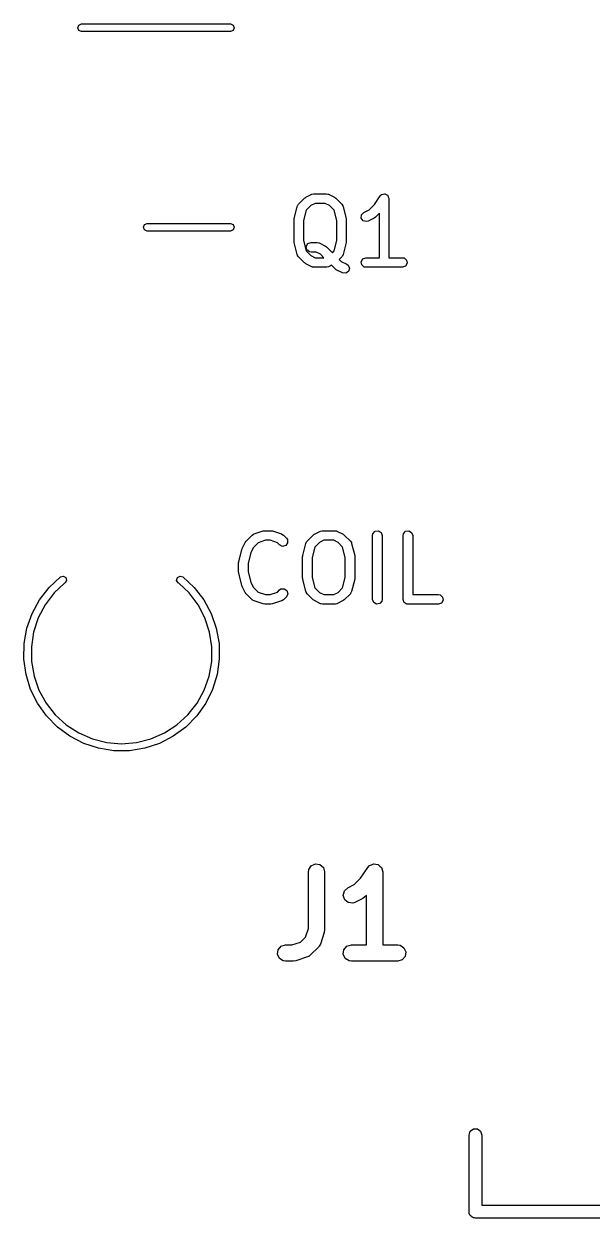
# Model space of a CAD drawing. Extents: x 89.2 to 114.3, y -90.3 to -50.9.
# Drawn here: x 90.07 to 98.95, y -90.28 to -71.6 of the extents above; entities that cross this region are included whole.
import ezdxf

# ---------------------------------------------------------------- set-up
doc = ezdxf.new("R2010")
doc.units = 0
doc.layers.add('BLACK', color=7, linetype='CONTINUOUS')

msp = doc.modelspace()

# ---------------------------------------------------------------- linework, layer by layer
at = {"layer": 'BLACK', "linetype": 'CONTINUOUS'}
for p, q in [((90.915, -71.66), (90.9326, -71.6176)), ((90.9326, -71.7024), (90.915, -71.66)), ((90.9326, -71.6176), (90.975, -71.6)), ((90.975, -71.72), (90.9326, -71.7024)), ((90.975, -71.6), (93.3, -71.6)), ((93.3, -71.72), (90.975, -71.72)), ((93.3, -71.6), (93.3424, -71.6176)), ((93.3424, -71.7024), (93.3, -71.72)), ((93.3424, -71.6176), (93.36, -71.66)), ((93.36, -71.66), (93.3424, -71.7024)), ((94.3651, -74.4222), (94.4603, -74.327)), ((94.4603, -74.327), (94.4787, -74.3141)), ((94.4787, -74.3141), (94.4798, -74.3129)), ((94.4798, -74.3129), (94.575, -74.2653)), ((94.575, -74.2653), (94.6, -74.2579)), ((94.6, -74.2579), (94.6044, -74.2589)), ((94.6044, -74.2589), (94.6086, -74.2574)), ((94.6086, -74.2574), (94.799, -74.2574)), ((94.799, -74.2574), (94.8247, -74.2619)), ((94.8247, -74.2619), (94.8281, -74.2648)), ((94.8281, -74.2648), (94.8326, -74.2653)), ((94.8326, -74.2653), (94.9278, -74.3129)), ((94.9278, -74.3129), (94.9458, -74.3263)), ((94.9458, -74.3263), (94.9473, -74.327)), ((94.9473, -74.327), (95.0426, -74.4222)), ((95.5503, -74.4275), (95.6414, -74.2908)), ((95.6414, -74.2908), (95.6594, -74.2719)), ((95.6594, -74.2719), (95.6635, -74.2707)), ((95.6635, -74.2707), (95.6663, -74.2674)), ((95.6663, -74.2674), (95.6877, -74.2636)), ((95.6877, -74.2636), (95.7086, -74.2575)), ((95.7086, -74.2575), (95.7126, -74.2593)), ((95.7126, -74.2593), (95.7168, -74.2585)), ((95.7168, -74.2585), (95.7357, -74.2694)), ((95.7357, -74.2694), (95.7556, -74.2781)), ((95.7556, -74.2781), (95.7575, -74.282)), ((95.7575, -74.282), (95.7613, -74.2842)), ((95.7613, -74.2842), (95.7687, -74.3046)), ((95.7687, -74.3046), (95.7784, -74.3241)), ((95.7784, -74.3241), (95.7773, -74.3283)), ((95.7773, -74.3283), (95.7788, -74.3324)), ((95.7788, -74.3324), (95.7788, -75.2574)), ((94.2977, -74.6475), (94.3453, -74.457)), ((94.3453, -74.457), (94.3559, -74.4333)), ((94.3559, -74.4333), (94.3619, -74.4289)), ((94.3619, -74.4289), (94.3651, -74.4222)), ((94.4858, -74.5136), (94.4455, -74.6749)), ((94.5578, -74.4416), (94.4858, -74.5136)), ((94.6263, -74.4074), (94.5578, -74.4416)), ((94.7813, -74.4074), (94.6263, -74.4074)), ((94.8499, -74.4416), (94.7813, -74.4074)), ((94.9218, -74.5136), (94.8499, -74.4416)), ((94.9621, -74.6749), (94.9218, -74.5136)), ((95.0426, -74.4222), (95.0575, -74.4435)), ((95.0575, -74.4435), (95.0581, -74.4509)), ((95.0581, -74.4509), (95.0623, -74.457)), ((95.0623, -74.457), (95.1099, -74.6475)), ((95.3846, -74.551), (95.4689, -74.5088)), ((95.4689, -74.5088), (95.5503, -74.4275)), ((91.9576, -74.7376), (92, -74.72)), ((92, -74.72), (93.3, -74.72)), ((93.3, -74.72), (93.3424, -74.7376)), ((94.2955, -74.6657), (94.2981, -74.651)), ((94.2955, -74.999), (94.2955, -74.6657)), ((94.2981, -74.651), (94.2977, -74.6475)), ((94.4455, -74.6749), (94.4455, -74.9898)), ((94.9621, -74.9898), (94.9621, -74.6749)), ((95.1099, -74.6475), (95.111, -74.6625)), ((95.111, -74.6625), (95.1121, -74.6657)), ((95.1121, -74.6657), (95.1121, -74.999)), ((95.3462, -74.6395), (95.3493, -74.5883)), ((95.3768, -74.6807), (95.3462, -74.6395)), ((95.3493, -74.5883), (95.3846, -74.551)), ((95.4267, -74.6926), (95.3768, -74.6807)), ((95.4516, -74.6852), (95.4267, -74.6926)), ((95.5469, -74.6376), (95.4516, -74.6852)), ((95.548, -74.6364), (95.5469, -74.6376)), ((95.5664, -74.6235), (95.548, -74.6364)), ((95.6288, -74.5611), (95.5664, -74.6235)), ((95.6288, -75.2574), (95.6288, -74.5611)), ((91.94, -74.78), (91.9576, -74.7376)), ((91.9576, -74.8224), (91.94, -74.78)), ((92, -74.84), (91.9576, -74.8224)), ((93.3, -74.84), (92, -74.84)), ((93.3424, -74.8224), (93.3, -74.84)), ((93.3424, -74.7376), (93.36, -74.78)), ((93.36, -74.78), (93.3424, -74.8224)), ((94.2967, -75.0023), (94.2955, -74.999)), ((94.2977, -75.0172), (94.2967, -75.0023)), ((94.3453, -75.2077), (94.2977, -75.0172)), ((94.4455, -74.9898), (94.4858, -75.1512)), ((94.4871, -75.0813), (94.5127, -75.0368)), ((94.496, -75.1318), (94.4871, -75.0813)), ((94.5127, -75.0368), (94.561, -75.0193)), ((94.561, -75.0193), (94.6562, -75.0193)), ((94.6562, -75.0193), (94.6818, -75.0238)), ((94.6818, -75.0238), (94.6853, -75.0267)), ((94.6853, -75.0267), (94.6897, -75.0272)), ((94.6897, -75.0272), (94.785, -75.0748)), ((94.785, -75.0748), (94.803, -75.0882)), ((94.803, -75.0882), (94.8045, -75.0889)), ((94.8045, -75.0889), (94.8943, -75.1787)), ((94.9218, -75.1512), (94.9621, -74.9898)), ((95.1099, -75.0172), (95.0623, -75.2077)), ((95.1121, -74.999), (95.1095, -75.0138)), ((95.1095, -75.0138), (95.1099, -75.0172)), ((94.3495, -75.2138), (94.3453, -75.2077)), ((94.3501, -75.2212), (94.3495, -75.2138)), ((94.3651, -75.2426), (94.3501, -75.2212)), ((94.4603, -75.3378), (94.3651, -75.2426)), ((94.4858, -75.1512), (94.5578, -75.2231)), ((94.5353, -75.1648), (94.496, -75.1318)), ((94.561, -75.1693), (94.5353, -75.1648)), ((94.5578, -75.2231), (94.6263, -75.2574)), ((94.6385, -75.1693), (94.561, -75.1693)), ((94.6263, -75.2574), (94.7608, -75.2574)), ((94.707, -75.2035), (94.6385, -75.1693)), ((94.7608, -75.2574), (94.707, -75.2035)), ((94.8943, -75.1787), (94.9218, -75.1512)), ((95.0426, -75.2426), (95.0004, -75.2848)), ((95.0457, -75.2358), (95.0426, -75.2426)), ((95.0517, -75.2315), (95.0457, -75.2358)), ((95.0623, -75.2077), (95.0517, -75.2315)), ((95.3442, -75.3194), (95.3699, -75.2749)), ((95.3699, -75.2749), (95.4181, -75.2574)), ((95.4181, -75.2574), (95.6288, -75.2574)), ((95.7788, -75.2574), (95.9895, -75.2574)), ((95.9895, -75.2574), (96.0152, -75.2619)), ((96.0152, -75.2619), (96.0545, -75.2949)), ((94.4618, -75.3385), (94.4603, -75.3378)), ((94.4798, -75.3518), (94.4618, -75.3385)), ((94.575, -75.3995), (94.4798, -75.3518)), ((94.5795, -75.4), (94.575, -75.3995)), ((94.5829, -75.4029), (94.5795, -75.4)), ((94.6086, -75.4074), (94.5829, -75.4029)), ((94.799, -75.4074), (94.6086, -75.4074)), ((94.8033, -75.4058), (94.799, -75.4074)), ((94.8076, -75.4069), (94.8033, -75.4058)), ((94.8326, -75.3995), (94.8076, -75.4069)), ((94.8795, -75.376), (94.8326, -75.3995)), ((94.9365, -75.433), (94.8795, -75.376)), ((94.938, -75.4337), (94.9365, -75.433)), ((94.956, -75.4471), (94.938, -75.4337)), ((95.0512, -75.4947), (94.956, -75.4471)), ((95.0004, -75.2848), (95.0339, -75.3184)), ((95.0339, -75.3184), (95.1183, -75.3605)), ((95.1183, -75.3605), (95.1392, -75.3761)), ((95.1392, -75.3761), (95.1596, -75.4231)), ((95.1596, -75.4231), (95.145, -75.4723)), ((95.3531, -75.3699), (95.3442, -75.3194)), ((95.3924, -75.4029), (95.3531, -75.3699)), ((95.4181, -75.4074), (95.3924, -75.4029)), ((95.9895, -75.4074), (95.4181, -75.4074)), ((96.0377, -75.3898), (95.9895, -75.4074)), ((96.0634, -75.3454), (96.0377, -75.3898)), ((96.0545, -75.2949), (96.0634, -75.3454)), ((95.1022, -75.5006), (95.0512, -75.4947)), ((95.145, -75.4723), (95.1022, -75.5006)), ((93.6706, -79.5788), (93.8134, -79.5312)), ((93.8134, -79.5312), (93.8356, -79.5279)), ((93.8356, -79.5279), (93.8371, -79.5274)), ((93.8371, -79.5274), (93.9324, -79.5274)), ((93.9324, -79.5274), (93.9545, -79.5313)), ((93.9545, -79.5313), (93.9561, -79.5312)), ((93.9561, -79.5312), (94.099, -79.5788)), ((94.6131, -79.5829), (94.7084, -79.5353)), ((94.7084, -79.5353), (94.7333, -79.5279)), ((94.7333, -79.5279), (94.7377, -79.5289)), ((94.7377, -79.5289), (94.7419, -79.5274)), ((94.7419, -79.5274), (94.9324, -79.5274)), ((94.9324, -79.5274), (94.958, -79.5319)), ((94.958, -79.5319), (94.9615, -79.5348)), ((94.9615, -79.5348), (94.9659, -79.5353)), ((94.9659, -79.5353), (95.0612, -79.5829)), ((95.524, -79.6024), (95.5286, -79.5767)), ((95.5286, -79.5767), (95.5615, -79.5374)), ((95.5615, -79.5374), (95.6121, -79.5285)), ((95.6121, -79.5285), (95.6565, -79.5542)), ((95.6565, -79.5542), (95.674, -79.6024)), ((96.0002, -79.6024), (96.0048, -79.5767)), ((96.0048, -79.5767), (96.0377, -79.5374)), ((96.0377, -79.5374), (96.0883, -79.5285)), ((96.0883, -79.5285), (96.1327, -79.5542)), ((96.1327, -79.5542), (96.1502, -79.6024)), ((93.4843, -79.8069), (93.532, -79.7117)), ((93.532, -79.7117), (93.5453, -79.6937)), ((93.5453, -79.6937), (93.546, -79.6922)), ((93.546, -79.6922), (93.6413, -79.597)), ((93.6413, -79.597), (93.6626, -79.582)), ((93.7348, -79.7156), (93.6607, -79.7897)), ((93.6626, -79.582), (93.6671, -79.5816)), ((93.6671, -79.5816), (93.6706, -79.5788)), ((93.8493, -79.6774), (93.7348, -79.7156)), ((93.9202, -79.6774), (93.8493, -79.6774)), ((94.0347, -79.7156), (93.9202, -79.6774)), ((94.0698, -79.7507), (94.0347, -79.7156)), ((94.1163, -79.7723), (94.0698, -79.7507)), ((94.099, -79.5788), (94.1219, -79.5913)), ((94.1659, -79.7591), (94.1163, -79.7723)), ((94.1219, -79.5913), (94.1242, -79.5951)), ((94.1242, -79.5951), (94.1283, -79.597)), ((94.1283, -79.597), (94.1759, -79.6446)), ((94.1953, -79.717), (94.1659, -79.7591)), ((94.1759, -79.6446), (94.1908, -79.6659)), ((94.1908, -79.6659), (94.1953, -79.717)), ((94.431, -79.9175), (94.4787, -79.727)), ((94.4787, -79.727), (94.4893, -79.7033)), ((94.4893, -79.7033), (94.4953, -79.6989)), ((94.4953, -79.6989), (94.4984, -79.6922)), ((94.4984, -79.6922), (94.5936, -79.597)), ((94.5936, -79.597), (94.612, -79.5841)), ((94.612, -79.5841), (94.6131, -79.5829)), ((94.6911, -79.7116), (94.6192, -79.7836)), ((94.7596, -79.6774), (94.6911, -79.7116)), ((94.9147, -79.6774), (94.7596, -79.6774)), ((94.9832, -79.7116), (94.9147, -79.6774)), ((95.0551, -79.7836), (94.9832, -79.7116)), ((95.0612, -79.5829), (95.0792, -79.5963)), ((95.0792, -79.5963), (95.0807, -79.597)), ((95.0807, -79.597), (95.1759, -79.6922)), ((95.1759, -79.6922), (95.1908, -79.7135)), ((95.1908, -79.7135), (95.1915, -79.7209)), ((95.1915, -79.7209), (95.1956, -79.727)), ((95.1956, -79.727), (95.2432, -79.9175)), ((95.524, -80.6024), (95.524, -79.6024)), ((95.674, -79.6024), (95.674, -80.6024)), ((96.0002, -80.6024), (96.0002, -79.6024)), ((96.1502, -79.6024), (96.1502, -80.5274)), ((93.431, -80.0128), (93.4787, -79.8223)), ((93.4787, -79.8223), (93.4839, -79.8105)), ((93.4839, -79.8105), (93.4843, -79.8069)), ((93.6222, -79.8667), (93.5788, -80.0402)), ((93.6607, -79.7897), (93.6222, -79.8667)), ((94.4288, -79.9357), (94.4314, -79.921)), ((94.4288, -80.269), (94.4288, -79.9357)), ((94.4314, -79.921), (94.431, -79.9175)), ((94.6192, -79.7836), (94.5788, -79.9449)), ((94.5788, -79.9449), (94.5788, -80.2598)), ((95.0955, -79.9449), (95.0551, -79.7836)), ((95.0955, -80.2598), (95.0955, -79.9449)), ((95.2432, -79.9175), (95.2443, -79.9325)), ((95.2443, -79.9325), (95.2455, -79.9357)), ((95.2455, -79.9357), (95.2455, -80.269)), ((93.4288, -80.031), (93.4314, -80.0162)), ((93.4288, -80.1738), (93.4288, -80.031)), ((93.4314, -80.0162), (93.431, -80.0128)), ((93.5788, -80.0402), (93.5788, -80.1646)), ((90.4655, -80.4184), (90.6424, -80.2517)), ((90.6424, -80.2517), (90.6865, -80.2388)), ((90.6424, -80.2517), (90.6424, -80.2517)), ((90.6865, -80.2388), (90.7268, -80.2609)), ((90.7396, -80.305), (90.7176, -80.3453)), ((90.7268, -80.2609), (90.7396, -80.305)), ((92.4604, -80.305), (92.4732, -80.2609)), ((92.4824, -80.3453), (92.4604, -80.305)), ((92.4732, -80.2609), (92.5135, -80.2388)), ((92.5135, -80.2388), (92.5576, -80.2517)), ((92.5576, -80.2517), (92.5576, -80.2517)), ((92.5576, -80.2517), (92.7345, -80.4184)), ((93.43, -80.1771), (93.4288, -80.1738)), ((93.431, -80.192), (93.43, -80.1771)), ((93.4787, -80.3825), (93.431, -80.192)), ((93.5788, -80.1646), (93.6222, -80.3381)), ((94.43, -80.2723), (94.4288, -80.269)), ((94.431, -80.2872), (94.43, -80.2723)), ((94.4787, -80.4777), (94.431, -80.2872)), ((94.5788, -80.2598), (94.6192, -80.4212)), ((95.0551, -80.4212), (95.0955, -80.2598)), ((95.2432, -80.2872), (95.1956, -80.4777)), ((95.2455, -80.269), (95.2429, -80.2838)), ((95.2429, -80.2838), (95.2432, -80.2872)), ((90.3173, -80.6111), (90.4655, -80.4184)), ((90.5459, -80.5013), (90.4057, -80.6865)), ((90.7074, -80.3482), (90.5459, -80.5013)), ((90.7176, -80.3453), (90.7074, -80.3482)), ((92.4926, -80.3482), (92.4824, -80.3453)), ((92.6541, -80.5013), (92.4926, -80.3482)), ((92.7943, -80.6865), (92.6541, -80.5013)), ((92.7345, -80.4184), (92.8827, -80.6111)), ((93.4807, -80.3854), (93.4787, -80.3825)), ((93.4843, -80.3978), (93.4807, -80.3854)), ((93.532, -80.4931), (93.4843, -80.3978)), ((93.5332, -80.4942), (93.532, -80.4931)), ((93.546, -80.5126), (93.5332, -80.4942)), ((93.6222, -80.3381), (93.6607, -80.4151)), ((93.6607, -80.4151), (93.7348, -80.4892)), ((93.7348, -80.4892), (93.8493, -80.5274)), ((93.9202, -80.5274), (94.0347, -80.4892)), ((94.0347, -80.4892), (94.0698, -80.4541)), ((94.0698, -80.4541), (94.0912, -80.4392)), ((94.0912, -80.4392), (94.1423, -80.4347)), ((94.1423, -80.4347), (94.1843, -80.4641)), ((94.1843, -80.4641), (94.1976, -80.5137)), ((94.4828, -80.4838), (94.4787, -80.4777)), ((94.4835, -80.4912), (94.4828, -80.4838)), ((94.4984, -80.5126), (94.4835, -80.4912)), ((94.6192, -80.4212), (94.6911, -80.4931)), ((94.6911, -80.4931), (94.7596, -80.5274)), ((94.9147, -80.5274), (94.9832, -80.4931)), ((94.9832, -80.4931), (95.0551, -80.4212)), ((95.179, -80.5058), (95.1759, -80.5126)), ((95.185, -80.5015), (95.179, -80.5058)), ((95.1956, -80.4777), (95.185, -80.5015)), ((90.2014, -80.8248), (90.3173, -80.6111)), ((90.4057, -80.6865), (90.2977, -80.8921)), ((92.9023, -80.8921), (92.7943, -80.6865)), ((92.8827, -80.6111), (92.9986, -80.8248)), ((93.6413, -80.6078), (93.546, -80.5126)), ((93.6453, -80.6097), (93.6413, -80.6078)), ((93.6477, -80.6135), (93.6453, -80.6097)), ((93.6706, -80.6259), (93.6477, -80.6135)), ((93.8134, -80.6735), (93.6706, -80.6259)), ((93.8151, -80.6735), (93.8134, -80.6735)), ((93.8371, -80.6774), (93.8151, -80.6735)), ((93.9324, -80.6774), (93.8371, -80.6774)), ((93.8493, -80.5274), (93.9202, -80.5274)), ((93.9339, -80.6768), (93.9324, -80.6774)), ((93.9561, -80.6735), (93.9339, -80.6768)), ((94.099, -80.6259), (93.9561, -80.6735)), ((94.1025, -80.6231), (94.099, -80.6259)), ((94.1069, -80.6227), (94.1025, -80.6231)), ((94.1283, -80.6078), (94.1069, -80.6227)), ((94.1759, -80.5602), (94.1283, -80.6078)), ((94.1976, -80.5137), (94.1759, -80.5602)), ((94.5936, -80.6078), (94.4984, -80.5126)), ((94.5951, -80.6085), (94.5936, -80.6078)), ((94.6131, -80.6218), (94.5951, -80.6085)), ((94.7084, -80.6695), (94.6131, -80.6218)), ((94.7128, -80.67), (94.7084, -80.6695)), ((94.7163, -80.6729), (94.7128, -80.67)), ((94.7419, -80.6774), (94.7163, -80.6729)), ((94.9324, -80.6774), (94.7419, -80.6774)), ((94.7596, -80.5274), (94.9147, -80.5274)), ((94.9366, -80.6758), (94.9324, -80.6774)), ((94.941, -80.6769), (94.9366, -80.6758)), ((94.9659, -80.6695), (94.941, -80.6769)), ((95.0612, -80.6218), (94.9659, -80.6695)), ((95.0623, -80.6207), (95.0612, -80.6218)), ((95.0807, -80.6078), (95.0623, -80.6207)), ((95.1759, -80.5126), (95.0807, -80.6078)), ((95.5416, -80.6506), (95.524, -80.6024)), ((95.586, -80.6762), (95.5416, -80.6506)), ((95.6365, -80.6673), (95.586, -80.6762)), ((95.6695, -80.628), (95.6365, -80.6673)), ((95.674, -80.6024), (95.6695, -80.628)), ((96.0069, -80.6207), (96.0002, -80.6024)), ((96.0103, -80.6399), (96.0069, -80.6207)), ((96.0155, -80.6442), (96.0103, -80.6399)), ((96.0178, -80.6506), (96.0155, -80.6442)), ((96.0347, -80.6603), (96.0178, -80.6506)), ((96.0496, -80.6729), (96.0347, -80.6603)), ((96.0593, -80.6746), (96.0496, -80.6729)), ((96.0622, -80.6762), (96.0593, -80.6746)), ((96.0655, -80.6757), (96.0622, -80.6762)), ((96.0752, -80.6774), (96.0655, -80.6757)), ((96.5514, -80.6774), (96.0752, -80.6774)), ((96.1502, -80.5274), (96.5514, -80.5274)), ((96.5514, -80.5274), (96.5771, -80.5319)), ((96.5996, -80.6598), (96.5514, -80.6774)), ((96.5771, -80.5319), (96.6164, -80.5649)), ((96.6253, -80.6154), (96.5996, -80.6598)), ((96.6164, -80.5649), (96.6253, -80.6154)), ((90.1208, -81.0541), (90.2014, -80.8248)), ((92.9986, -80.8248), (93.0792, -81.0541)), ((90.0775, -81.2933), (90.1208, -81.0541)), ((90.2977, -80.8921), (90.2248, -81.1126)), ((92.9752, -81.1126), (92.9023, -80.8921)), ((93.0792, -81.0541), (93.1225, -81.2933)), ((90.2248, -81.1126), (90.1889, -81.3421)), ((93.0111, -81.3421), (92.9752, -81.1126)), ((90.0727, -81.5364), (90.0775, -81.2933)), ((90.1889, -81.3421), (90.1911, -81.5744)), ((93.0089, -81.5744), (93.0111, -81.3421)), ((93.1225, -81.2933), (93.1273, -81.5364)), ((90.1065, -81.7771), (90.0727, -81.5364)), ((90.1911, -81.5744), (90.2313, -81.8032)), ((92.9687, -81.8032), (93.0089, -81.5744)), ((93.1273, -81.5364), (93.0935, -81.7771)), ((90.1779, -82.0095), (90.1065, -81.7771)), ((90.2313, -81.8032), (90.3083, -82.0223)), ((92.8917, -82.0223), (92.9687, -81.8032)), ((93.0935, -81.7771), (93.0221, -82.0095)), ((90.2853, -82.2276), (90.1779, -82.0095)), ((90.3083, -82.0223), (90.4202, -82.2259)), ((92.7798, -82.2259), (92.8917, -82.0223)), ((93.0221, -82.0095), (92.9147, -82.2276)), ((90.4258, -82.4259), (90.2853, -82.2276)), ((90.4202, -82.2259), (90.5638, -82.4084)), ((92.6362, -82.4084), (92.7798, -82.2259)), ((92.9147, -82.2276), (92.7742, -82.4259)), ((90.596, -82.5995), (90.4258, -82.4259)), ((90.5638, -82.4084), (90.7354, -82.5649)), ((90.7354, -82.5649), (90.9303, -82.6913)), ((92.2697, -82.6913), (92.4646, -82.5649)), ((92.4646, -82.5649), (92.6362, -82.4084)), ((92.7742, -82.4259), (92.604, -82.5995)), ((90.7916, -82.744), (90.596, -82.5995)), ((91.0075, -82.8556), (90.7916, -82.744)), ((90.9303, -82.6913), (91.1433, -82.7841)), ((92.0567, -82.7841), (92.2697, -82.6913)), ((92.4084, -82.744), (92.1925, -82.8556)), ((92.604, -82.5995), (92.4084, -82.744)), ((91.2384, -82.9317), (91.0075, -82.8556)), ((91.1433, -82.7841), (91.3685, -82.8408)), ((91.4784, -82.9702), (91.2384, -82.9317)), ((91.3685, -82.8408), (91.6, -82.8598)), ((91.6, -82.8598), (91.8315, -82.8408)), ((91.9616, -82.9317), (91.7215, -82.9702)), ((91.8315, -82.8408), (92.0567, -82.7841)), ((92.1925, -82.8556), (91.9616, -82.9317)), ((91.7215, -82.9702), (91.4784, -82.9702)), ((94.5249, -84.8285), (94.5637, -84.7684)), ((94.5637, -84.7684), (94.6288, -84.7388)), ((94.6288, -84.7388), (94.6995, -84.749)), ((94.6995, -84.749), (94.7535, -84.7959)), ((94.7535, -84.7959), (94.7737, -84.8645)), ((95.3342, -84.965), (95.4481, -84.7941)), ((95.4481, -84.7941), (95.4698, -84.77)), ((95.4698, -84.77), (95.4708, -84.7684)), ((95.4708, -84.7684), (95.4715, -84.7681)), ((95.4715, -84.7681), (95.4725, -84.767)), ((95.4725, -84.767), (95.5043, -84.7531)), ((95.5043, -84.7531), (95.5359, -84.7388)), ((95.5359, -84.7388), (95.537, -84.739)), ((95.537, -84.739), (95.5381, -84.7385)), ((95.5381, -84.7385), (95.5723, -84.7441)), ((95.5723, -84.7441), (95.6067, -84.749)), ((95.6067, -84.749), (95.6075, -84.7498)), ((95.6075, -84.7498), (95.6087, -84.75)), ((95.6087, -84.75), (95.6345, -84.7732)), ((95.6345, -84.7732), (95.6607, -84.7959)), ((95.6607, -84.7959), (95.661, -84.797)), ((95.661, -84.797), (95.6619, -84.7978)), ((95.6619, -84.7978), (95.671, -84.8312)), ((94.5197, -84.8645), (94.5249, -84.8285)), ((94.5197, -85.7511), (94.5197, -84.8645)), ((94.7737, -84.8645), (94.7737, -85.7717)), ((95.2367, -85.0625), (95.3342, -84.965)), ((95.671, -84.8312), (95.6808, -84.8645)), ((95.6808, -84.8645), (95.6808, -86.0075)), ((95.064, -85.2317), (95.0818, -85.1625)), ((95.0818, -85.1625), (95.1342, -85.1138)), ((95.1342, -85.1138), (95.2367, -85.0625)), ((95.0865, -85.2996), (95.064, -85.2317)), ((95.1421, -85.3446), (95.0865, -85.2996)), ((95.2131, -85.3524), (95.1421, -85.3446)), ((95.2477, -85.341), (95.2131, -85.3524)), ((95.3687, -85.2805), (95.2477, -85.341)), ((95.3703, -85.279), (95.3687, -85.2805)), ((95.3725, -85.2785), (95.3703, -85.279)), ((95.4017, -85.2567), (95.3725, -85.2785)), ((95.4268, -85.2316), (95.4017, -85.2567)), ((95.4268, -86.0075), (95.4268, -85.2316)), ((94.3966, -85.963), (94.4752, -85.8845)), ((94.4752, -85.8845), (94.5197, -85.7511)), ((94.7671, -85.8118), (94.7067, -85.9933)), ((94.7672, -85.8096), (94.7671, -85.8118)), ((94.7684, -85.8077), (94.7672, -85.8096)), ((94.7737, -85.7717), (94.7684, -85.8077)), ((94.0371, -86.1524), (94.0474, -86.0817)), ((94.0474, -86.0817), (94.0942, -86.0277)), ((94.0942, -86.0277), (94.1629, -86.0075)), ((94.1629, -86.0075), (94.2632, -86.0075)), ((94.2632, -86.0075), (94.3966, -85.963)), ((94.676, -86.0429), (94.555, -86.1638)), ((94.6814, -86.0329), (94.676, -86.0429)), ((94.6903, -86.0258), (94.6814, -86.0329)), ((94.7067, -85.9933), (94.6903, -86.0258)), ((95.0652, -86.1524), (95.0755, -86.0817)), ((95.0755, -86.0817), (95.1223, -86.0277)), ((95.1223, -86.0277), (95.191, -86.0075)), ((95.191, -86.0075), (95.4268, -86.0075)), ((95.6808, -86.0075), (95.9167, -86.0075)), ((95.9167, -86.0075), (95.9527, -86.0128)), ((95.9527, -86.0128), (96.0128, -86.0515)), ((96.0128, -86.0515), (96.0424, -86.1166)), ((94.0667, -86.2175), (94.0371, -86.1524)), ((94.1268, -86.2563), (94.0667, -86.2175)), ((94.1629, -86.2615), (94.1268, -86.2563)), ((94.2838, -86.2615), (94.1629, -86.2615)), ((94.2859, -86.2609), (94.2838, -86.2615)), ((94.2881, -86.2615), (94.2859, -86.2609)), ((94.324, -86.255), (94.2881, -86.2615)), ((94.5054, -86.1945), (94.324, -86.255)), ((94.5147, -86.188), (94.5054, -86.1945)), ((94.5258, -86.1857), (94.5147, -86.188)), ((94.555, -86.1638), (94.5258, -86.1857)), ((95.0948, -86.2175), (95.0652, -86.1524)), ((95.1549, -86.2563), (95.0948, -86.2175)), ((95.191, -86.2615), (95.1549, -86.2563)), ((95.9167, -86.2615), (95.191, -86.2615)), ((95.9853, -86.2414), (95.9167, -86.2615)), ((96.0321, -86.1874), (95.9853, -86.2414)), ((96.0424, -86.1166), (96.0321, -86.1874)), ((97.0491, -88.9212), (97.0991, -88.8849)), ((97.0991, -88.8849), (97.1609, -88.8849)), ((97.1609, -88.8849), (97.2109, -88.9212)), ((97.03, -88.98), (97.0491, -88.9212)), ((97.03, -90.18), (97.03, -88.98)), ((97.2109, -88.9212), (97.23, -88.98)), ((97.23, -88.98), (97.23, -90.08)), ((97.0349, -90.1951), (97.03, -90.18)), ((97.0349, -90.2109), (97.0349, -90.1951)), ((97.0442, -90.2237), (97.0349, -90.2109)), ((97.0491, -90.2388), (97.0442, -90.2237)), ((97.23, -90.08), (105.97, -90.08)), ((97.0619, -90.2481), (97.0491, -90.2388)), ((97.0712, -90.2609), (97.0619, -90.2481)), ((97.0863, -90.2658), (97.0712, -90.2609)), ((97.0991, -90.2751), (97.0863, -90.2658)), ((97.1149, -90.2751), (97.0991, -90.2751)), ((97.13, -90.28), (97.1149, -90.2751)), ((106.07, -90.28), (97.13, -90.28))]:
    msp.add_line(p, q, dxfattribs=at)

doc.saveas('drawing.dxf')
